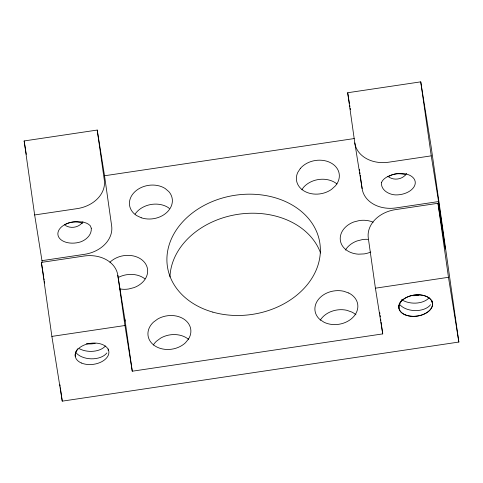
<?xml version="1.0" encoding="UTF-8"?>
<svg xmlns="http://www.w3.org/2000/svg" width="483" height="483" viewBox="0 0 483 483"><rect width="100%" height="100%" fill="white"/><g stroke="black" fill="none" stroke-linecap="round" stroke-linejoin="round"><path stroke-width="0.72" d="M301.911 189.789L303.415 187.458A21.59 16.851 -9.1 0 1 336.965 183.963M82.955 221.739C79.224 227.445 71.11 229.02 65.344 225.458M406.644 173.5C402.689 179.64 393.452 181.01 387.879 176.301M24.15 140.951L97.216 130.06L104.539 175.764L111.658 225.941A30.846 24.072 -9.1 0 1 84.531 254.324L41.973 260.663L34.649 214.959L24.15 140.951L26.293 154.349M382.735 333.892L375.412 288.188L368.294 238.016A30.846 24.072 -9.1 0 1 395.42 209.634L437.978 203.295L445.302 248.999L438.57 201.562L396.012 207.907A30.846 24.072 -9.1 0 1 362.123 188.618L354.8 142.914L347.682 92.736L420.747 81.85L431.12 146.597L458.85 342.049L62.253 401.15L51.88 336.403L41.381 262.396L83.939 256.05A30.846 24.072 -9.1 0 1 117.828 275.34L125.145 321.044L132.264 371.216L382.735 333.892L381.057 322.089M104.539 175.764L354.256 138.555M34.649 214.959L77.208 208.62A30.846 24.072 -9.1 0 0 104.334 180.237L97.216 130.06M438.57 201.562L431.247 155.858L388.694 162.203A30.846 24.072 -9.1 0 1 354.8 142.914M51.88 336.403L124.946 325.512L132.264 371.216M375.412 288.188L448.478 277.302L458.85 342.049M169.34 208.499L168.247 207.563A21.59 16.851 -9.1 0 0 135.125 214.078M347.682 92.736L349.457 103.797M349.692 105.27L349.927 106.743M350.163 108.216L350.398 109.695M41.381 262.396L43.742 277.133M43.977 278.613L44.213 280.086M44.448 281.559L44.684 283.032M420.747 81.85L431.247 155.858M437.978 203.295L448.478 277.302M359.4 169.43L359.612 170.91M359.817 172.383L360.028 173.862M360.24 175.335L362.123 188.618M379.698 312.495L379.91 313.974M380.115 315.447L380.326 316.926M380.64 319.136L380.852 320.615M117.828 275.34L124.946 325.512M59.922 384.74L60.133 386.231M60.345 387.722L62.253 401.15M41.973 260.663L42.184 262.148M124.548 318.309A30.846 24.072 -9.1 0 1 125.145 321.044M370.799 252.017A21.59 16.851 -9.1 0 1 364.067 253.919L358.458 254.179A21.59 16.851 -9.1 0 1 340.346 240.419A21.59 16.851 -9.1 0 1 353.888 221.945L359.334 220.55A21.59 16.851 -9.1 0 1 373.166 222.21M345.405 250.103A21.59 16.851 -9.1 0 1 356.937 240.987L362.383 239.592A21.59 16.851 -9.1 0 1 367.992 239.339M153.298 345.049A21.59 16.851 -9.1 0 1 156.474 341.209L160.736 338.07A21.59 16.851 -9.1 0 1 188.515 339.301M119.518 288.846A21.59 16.851 -9.1 0 0 128.55 289.015L133.996 287.626A21.59 16.851 -9.1 0 0 147.538 269.152A21.59 16.851 -9.1 0 0 129.42 255.392L123.811 255.646A21.59 16.851 -9.1 0 0 109.919 262.269M169.974 276.982A77.117 60.182 -9.1 0 1 237.274 214.434A77.117 60.182 -9.1 0 1 320.585 253.032M320.223 320.247A21.59 16.851 -9.1 0 1 346.854 310.309L351.817 312.06A21.59 16.851 -9.1 0 1 355.941 314.807M118.257 277.496A21.59 16.851 -9.1 0 1 126.866 274.694L132.469 274.435A21.59 16.851 -9.1 0 1 145.009 278.908M398.94 308.082A17.134 10.626 -18.4 0 1 402.055 299.883M432.05 300.746A17.134 10.584 2.2 0 1 431.832 302.116M430.534 304.731A17.134 10.584 2.2 0 1 414.831 310.581A17.134 10.584 2.2 0 1 399.242 303.867M418.864 295.149A17.134 10.584 2.2 0 1 410.773 295.566M429.091 297.769A17.134 10.584 2.2 0 1 401.693 299.702M64.456 224.987A17.134 13.258 3.7 0 1 82.635 223.285M388.139 176.754A17.134 13.258 3.7 0 1 405.635 174.81M75.257 356.315A17.134 10.626 -18.4 0 1 77.872 348.684M108.361 348.98A17.134 10.584 2.2 0 1 108.144 350.35M106.852 352.964A17.134 10.584 2.2 0 1 91.142 358.815A17.134 10.584 2.2 0 1 75.553 352.101M95.175 343.383A17.134 10.584 2.2 0 1 86.354 343.715M105.403 346.003A17.134 10.584 2.2 0 1 79.333 348.714M91.269 228.187C91.867 234.72 86.36 239.773 80.691 241.856A16.965 10.608 -8.1 0 1 57.948 234.883A16.965 10.608 -8.1 0 1 77.449 221.619C81.983 221.775 87.006 222.252 90.285 225.742L91.269 228.187M381.552 182.314C380.465 190.024 389.008 194.703 395.692 194.915A16.965 10.608 -8.1 0 0 415.193 181.65A16.965 10.608 -8.1 0 0 392.45 174.683C388.217 176.132 383.574 178.034 381.552 182.314M300.366 168.416L297.733 172.485A21.59 16.851 -9.1 0 0 305.401 191.721A21.59 16.851 -9.1 0 0 331.543 189.378L335.365 185.913A21.59 16.851 -9.1 0 0 330.33 162.602A21.59 16.851 -9.1 0 0 300.366 168.416M188.557 338.988L185.387 342.833A21.59 16.851 -9.1 0 1 155.043 345.979A21.59 16.851 -9.1 0 1 153.425 322.167L157.687 319.028A21.59 16.851 -9.1 0 1 183.763 319.015A21.59 16.851 -9.1 0 1 188.557 338.988M348.768 293.018L343.799 291.267A21.59 16.851 -9.1 0 0 318.822 298.929A21.59 16.851 -9.1 0 0 319.861 319.468L323.978 322.215A21.59 16.851 -9.1 0 0 353.924 316.305A21.59 16.851 -9.1 0 0 348.768 293.018M141.235 217.767L136.598 215.563A21.59 16.851 -9.1 0 1 134.86 191.763A21.59 16.851 -9.1 0 1 165.198 188.521L168.857 191.642A21.59 16.851 -9.1 0 1 166.937 212.327A21.59 16.851 -9.1 0 1 141.235 217.767M404.965 314.765A16.965 10.608 -8.1 0 0 432.285 305.89A16.965 10.608 -8.1 0 0 409.681 296.121A16.965 10.608 -8.1 0 0 404.965 314.765M81.355 362.993A16.965 10.608 -8.1 0 0 108.675 354.111A16.965 10.608 -8.1 0 0 86.071 344.349A16.965 10.608 -8.1 0 0 81.355 362.993M212.822 312.121A77.117 60.182 -9.1 0 0 319.903 243.462A77.117 60.182 -9.1 0 0 198.181 208.91A77.117 60.182 -9.1 0 0 212.822 312.121M405.044 314.753A16.965 10.608 -8.1 0 0 432.363 305.878A16.965 10.608 -8.1 0 0 409.759 296.109A16.965 10.608 -8.1 0 0 405.044 314.753"/></g></svg>
